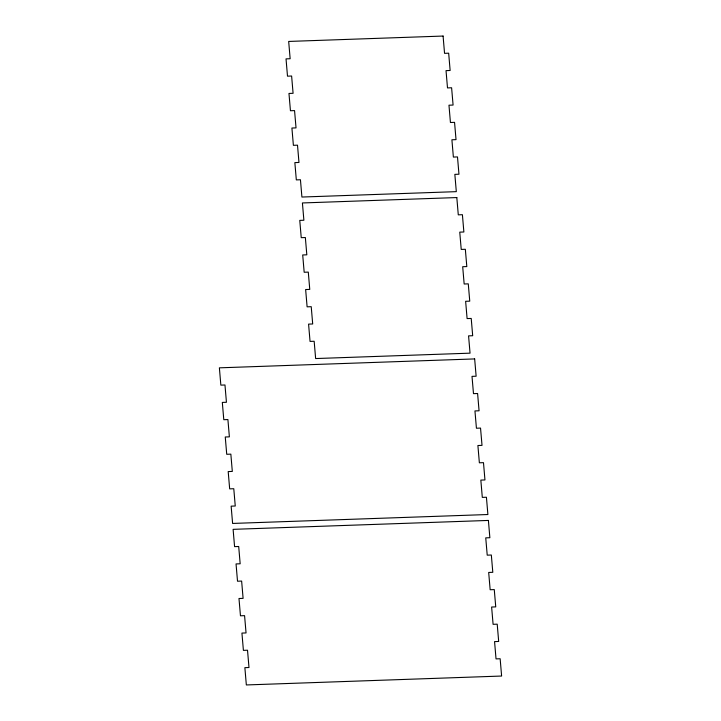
<?xml version="1.0" encoding="UTF-8"?>
<svg xmlns="http://www.w3.org/2000/svg" width="721" height="721" viewBox="0 0 721 721"><rect width="100%" height="100%" fill="white"/><g stroke="black" fill="none" stroke-linecap="round" stroke-linejoin="round"><path stroke-width="1.08" d="M443.082 36.05L288.679 41.439L290.148 58.734L286.03 58.879L287.499 76.165L291.617 76.02L293.087 93.306L288.968 93.451L290.446 110.746L294.556 110.601L296.034 127.887L291.915 128.032L293.384 145.318L297.503 145.173L298.972 162.468L294.853 162.613L296.322 179.899L300.441 179.754L301.91 197.04L456.312 191.651L454.843 174.365L458.962 174.221L457.493 156.926L453.374 157.07L451.905 139.784L456.023 139.64L454.554 122.354L450.436 122.498L448.967 105.203L453.085 105.059L451.607 87.773L447.498 87.917L446.029 70.631L450.138 70.487L448.669 53.192L444.551 53.336L443.082 36.05M456.817 197.563L302.414 202.952L303.883 220.238L299.765 220.383L301.234 237.669L305.353 237.533L306.822 254.819L302.703 254.964L304.172 272.25L308.291 272.105L309.76 289.4L305.641 289.545L307.11 306.831L311.229 306.686L312.698 323.972L308.579 324.117L310.048 341.403L314.167 341.258L315.636 358.553L470.047 353.164L468.569 335.869L472.688 335.725L471.219 318.439L467.1 318.583L465.631 301.297L469.75 301.153L468.28 283.858L464.162 284.002L462.693 266.716L466.811 266.572L465.342 249.286L461.224 249.43L459.755 232.135L463.873 231.991L462.404 214.705L458.286 214.849L456.817 197.563M474.661 358.923L219.382 367.836L220.851 385.131L224.97 384.987L226.439 402.273L222.32 402.417L223.789 419.703L227.908 419.559L229.377 436.854L225.258 436.998L226.727 454.284L230.846 454.14L232.315 471.426L228.196 471.57L229.666 488.865L233.784 488.721L235.253 506.007L231.135 506.151L232.604 523.437L487.892 514.524L486.423 497.238L482.304 497.382L480.835 480.096L484.954 479.952L483.485 462.657L479.366 462.801L477.897 445.515L482.016 445.371L480.537 428.085L476.428 428.229L474.95 410.934L479.068 410.79L477.599 393.504L473.481 393.648L472.012 376.362L476.13 376.218L474.661 358.923M488.396 520.436L233.108 529.349L234.577 546.635L238.696 546.491L240.165 563.786L236.046 563.93L237.515 581.216L241.634 581.072L243.103 598.358L238.984 598.502L240.463 615.797L244.572 615.653L246.05 632.939L241.932 633.083L243.401 650.369L247.519 650.225L248.988 667.52L244.87 667.664L246.339 684.95L501.618 676.037L500.149 658.751L496.03 658.895L494.561 641.6L498.68 641.456L497.211 624.17L493.092 624.314L491.623 607.028L495.742 606.884L494.273 589.589L490.154 589.733L488.685 572.447L492.803 572.303L491.334 555.017L487.216 555.161L485.747 537.866L489.865 537.722L488.396 520.436"/></g></svg>
